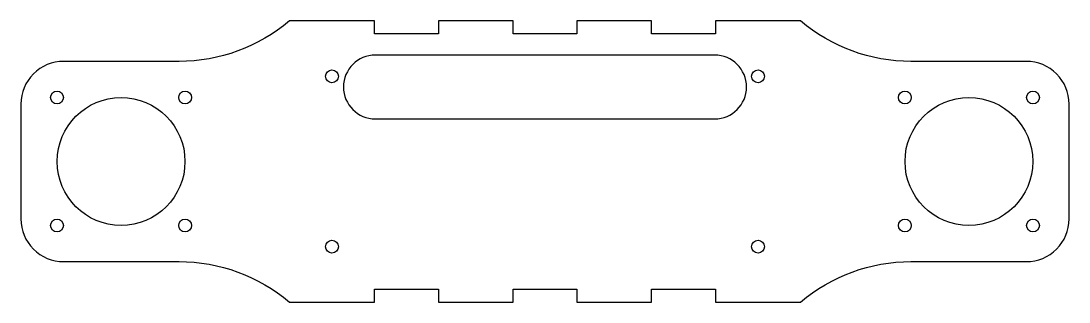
# Model space of a CAD drawing. Header units: millimetres. Extents: x -123 to 123, y -33 to 33.
import ezdxf

# ---------------------------------------------------------------- set-up
doc = ezdxf.new("R2010")
doc.units = ezdxf.units.MM
doc.layers.get('0').update_dxf_attribs({"linetype": 'CONTINUOUS'})

msp = doc.modelspace()

# ---------------------------------------------------------------- linework, layer by layer
for points in [[(-123, -13.5, 0.414214), (-113, -23.5), (-85.88, -23.5, -0.177744), (-60, -33), (-40, -33), (-40, -30), (-25, -30), (-25, -33), (-7.5, -33), (-7.5, -30), (7.5, -30), (7.5, -33), (25, -33), (25, -30), (40, -30), (40, -33), (60, -33, -0.177744), (85.88, -23.5), (113, -23.5, 0.414214), (123, -13.5), (123, 13.5, 0.414214), (113, 23.5), (85.88, 23.5, -0.177744), (60, 33), (40, 33), (40, 30), (25, 30), (25, 33), (7.5, 33), (7.5, 30), (-7.5, 30), (-7.5, 33), (-25, 33), (-25, 30), (-40, 30), (-40, 33), (-60, 33, -0.177744), (-85.88, 23.5), (-113, 23.5, 0.414214), (-123, 13.5)], [(39.8, 10, 1), (39.8, 25), (-39.8, 25, 1), (-39.8, 10)]]:
    msp.add_lwpolyline(points, format="xyb", close=True)
for centre, radius in [((-50, 20), 1.5), ((50, 20), 1.5), ((-114.53, 15.03), 1.5), ((-99.5, 0), 15), ((-84.47, 15.03), 1.5), ((84.47, 15.03), 1.5), ((99.5, 0), 15), ((114.53, 15.03), 1.5), ((-114.53, -15.03), 1.5), ((-84.47, -15.03), 1.5), ((84.47, -15.03), 1.5), ((114.53, -15.03), 1.5), ((-50, -20), 1.5), ((50, -20), 1.5)]:
    msp.add_circle(centre, radius)

doc.saveas('drawing.dxf')
